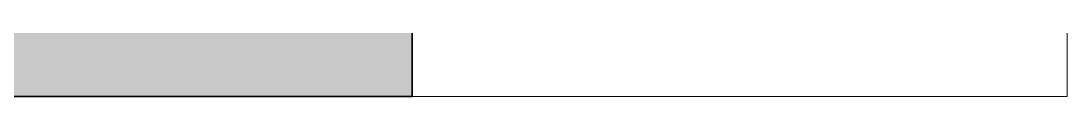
# Model space of a CAD drawing. Header units: millimetres. Extents: x -48147 to 1422273, y -494195 to 18123.
# Drawn here: x 1397402 to 1397666.9, y -485966.4 to -485951.9 of the extents above; entities that cross this region are included whole.
import ezdxf

# ---------------------------------------------------------------- set-up
doc = ezdxf.new("R2010")
doc.units = ezdxf.units.MM
doc.header["$MEASUREMENT"] = 0
doc.linetypes.add('Wipeout_Contour', pattern=[1000, 0, -1000])
doc.layers.add('New_A-35-M_FFE_Fixed', color=7, linetype='Continuous')
doc.layers.add('New_A-35-M_FFE_Fixed_Pen_No__1', color=7, linetype='Continuous', lineweight=13)
doc.layers.add('New_A-35-M_FFE_Fixed_Pen_No__104', color=7, linetype='Continuous', lineweight=15, true_color=0xa6a6a6)
doc.layers.add('New_A-35-M_FFE_Fixed_Pen_No__44', color=7, linetype='Continuous', lineweight=35, true_color=0x444444)

# ---------------------------------------------------------------- blocks, each defined once
blk = doc.blocks.new('Section Elem_316_2', base_point=(1383917.51, -489195.03))
at = {"color": 254, "linetype": 'Wipeout_Contour', "lineweight": 0, "ltscale": 5918637.833157964}
blk.add_wipeout([(1397501.06, -485966.35), (1397666.88, -485966.35), (1397666.88, -485941.35), (1397501.06, -485941.35)], dxfattribs=at).dxf.layer = 'New_A-35-M_FFE_Fixed'
at = {"layer": 'New_A-35-M_FFE_Fixed_Pen_No__104', "linetype": 'Continuous'}
blk.add_hatch(color=256, dxfattribs=at).paths.add_polyline_path([(1397501.06, -485966.35), (1397501.06, -485941.35), (1397097.3, -485941.35), (1397097.3, -485966.35)])
at = {"layer": 'New_A-35-M_FFE_Fixed_Pen_No__1', "linetype": 'Continuous'}
for p, q in [((1397666.88, -485941.35), (1397666.88, -485966.35)), ((1397666.88, -485966.35), (1397501.06, -485966.35))]:
    blk.add_line(p, q, dxfattribs=at)
at = {"layer": 'New_A-35-M_FFE_Fixed_Pen_No__44', "linetype": 'Continuous'}
for p, q in [((1397501.06, -485941.35), (1397501.06, -485966.35)), ((1397501.06, -485966.35), (1397097.3, -485966.35))]:
    blk.add_line(p, q, dxfattribs=at)

msp = doc.modelspace()

# ---------------------------------------------------------------- block references
at = {"layer": 'New_A-35-M_FFE_Fixed'}
msp.add_blockref('Section Elem_316_2', (1383917.51, -489195.03), dxfattribs=at)

doc.saveas('drawing.dxf')
